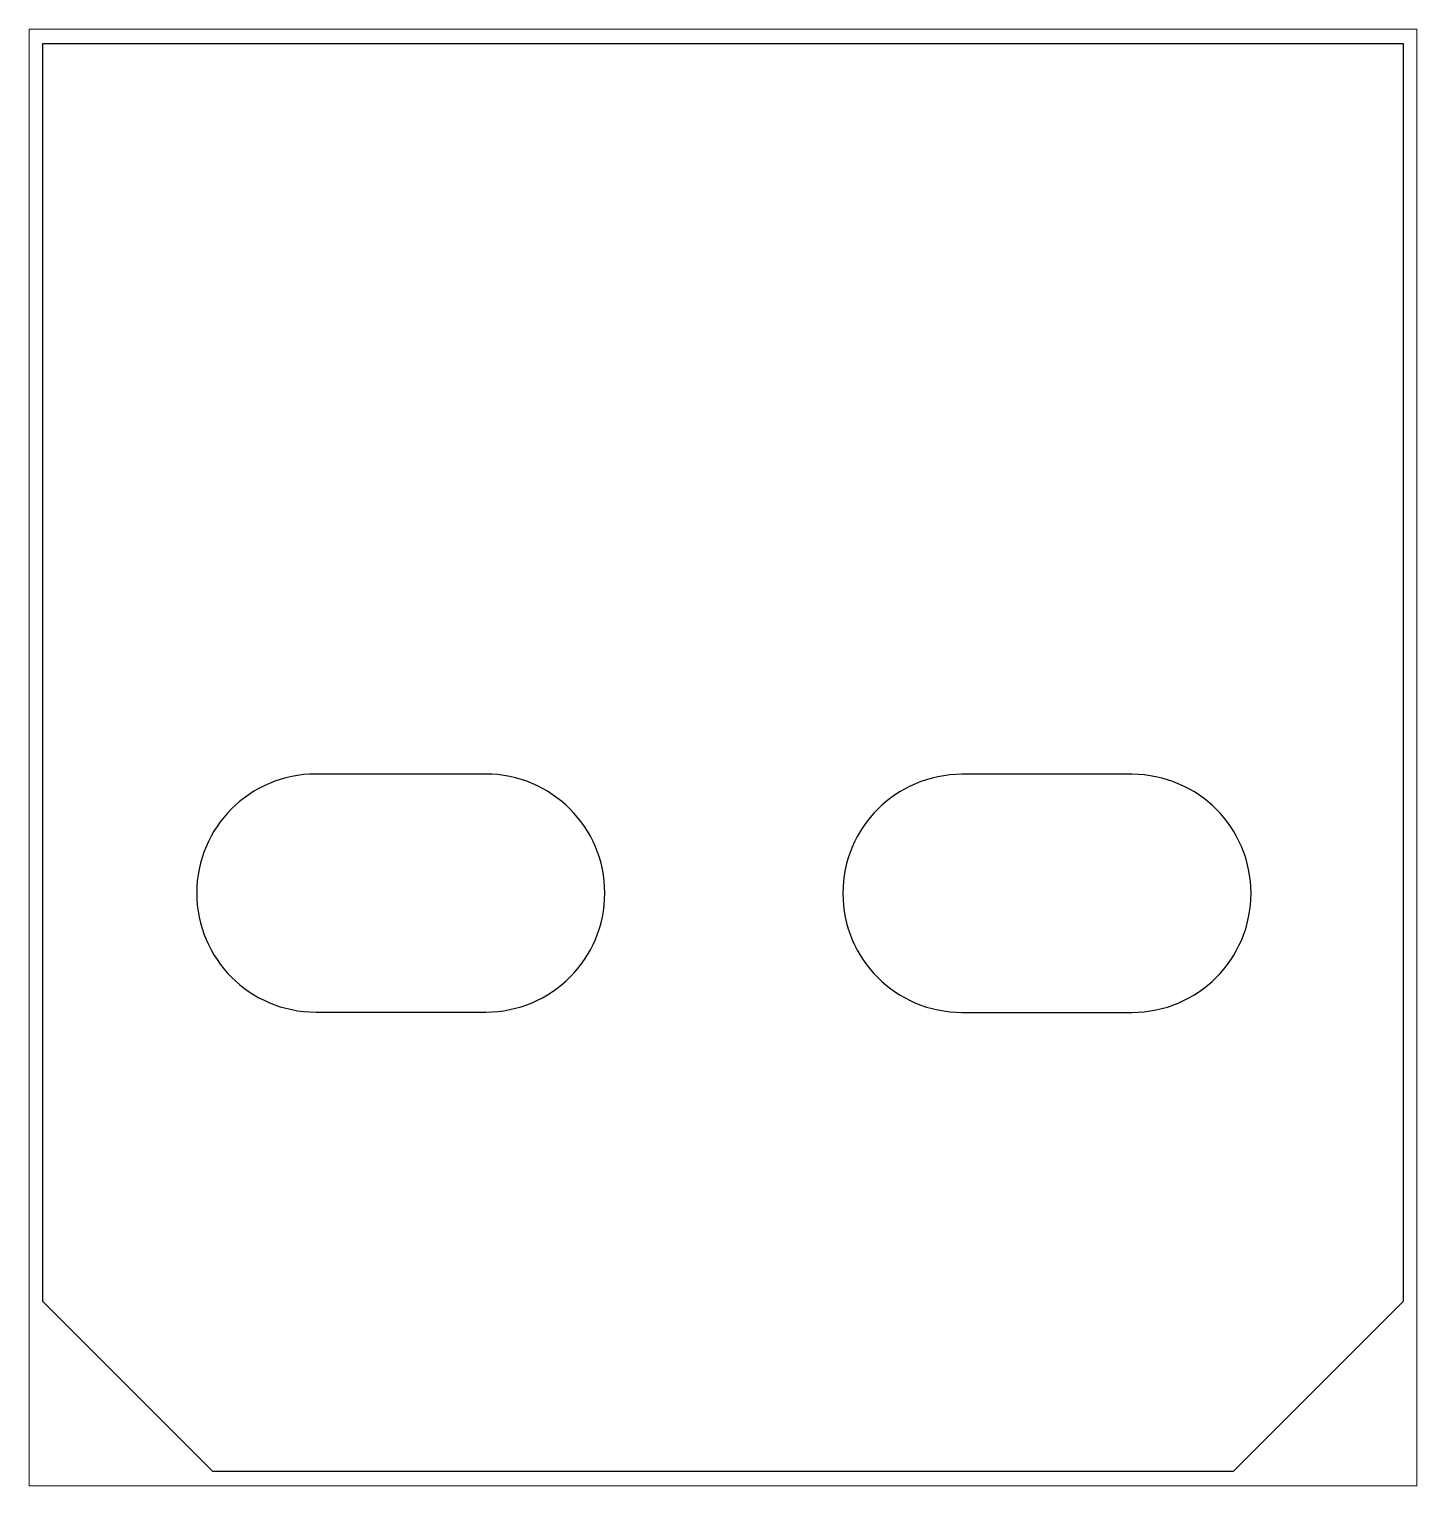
# Paper-space layout 'Layout1' of a CAD drawing. Header units: millimetres. Extents: x 36 to 221, y 0 to 195.
# The model-space entities are those that its viewports show. They can reach past a viewport. Long polylines and large blocks are cut down to what shows.
import ezdxf

# ---------------------------------------------------------------- set-up
doc = ezdxf.new("R2010")
doc.units = ezdxf.units.MM
doc.header["$LTSCALE"] = 25
doc.layers.add('3_Pezzi', color=7, linetype='Continuous')
doc.layers.add('5_Bulloni', color=7, linetype='Continuous')

msp = doc.modelspace()

# ---------------------------------------------------------------- linework, layer by layer
at = {"layer": '3_Pezzi', "color": 3, "linetype": 'Continuous'}
for p, q in [((0.002, -16), (0, 21)), ((0, 21), (40, 21)), ((40, 21), (40.002, -16)), ((5.002, -21), (0.002, -16)), ((40.002, -16), (35.002, -21)), ((35.002, -21), (5.002, -21))]:
    msp.add_line(p, q, dxfattribs=at)
at = {"layer": '5_Bulloni', "color": 4, "linetype": 'Continuous'}
for p, q in [((13.026, -0.486), (8.026, -0.486)), ((32.026, -0.495), (27.026, -0.495)), ((8.026, -7.486), (13.026, -7.486)), ((27.026, -7.495), (32.026, -7.495))]:
    msp.add_line(p, q, dxfattribs=at)
for centre, start, end in [((8.026, -3.986), 90, 270), ((13.026, -3.986), 270, 90), ((27.026, -3.995), 90, 270), ((32.026, -3.995), 270, 90)]:
    msp.add_arc(centre, 3.5, start, end, dxfattribs=at)

psp = doc.layouts.get("Layout1")

# ---------------------------------------------------------------- viewports
at = {"layer": '0'}
psp.add_viewport(center=(128.5, 97.5), size=(185.72, 195), view_center_point=(20.001, 0), view_height=42.84, dxfattribs=at)

doc.saveas('drawing.dxf')
